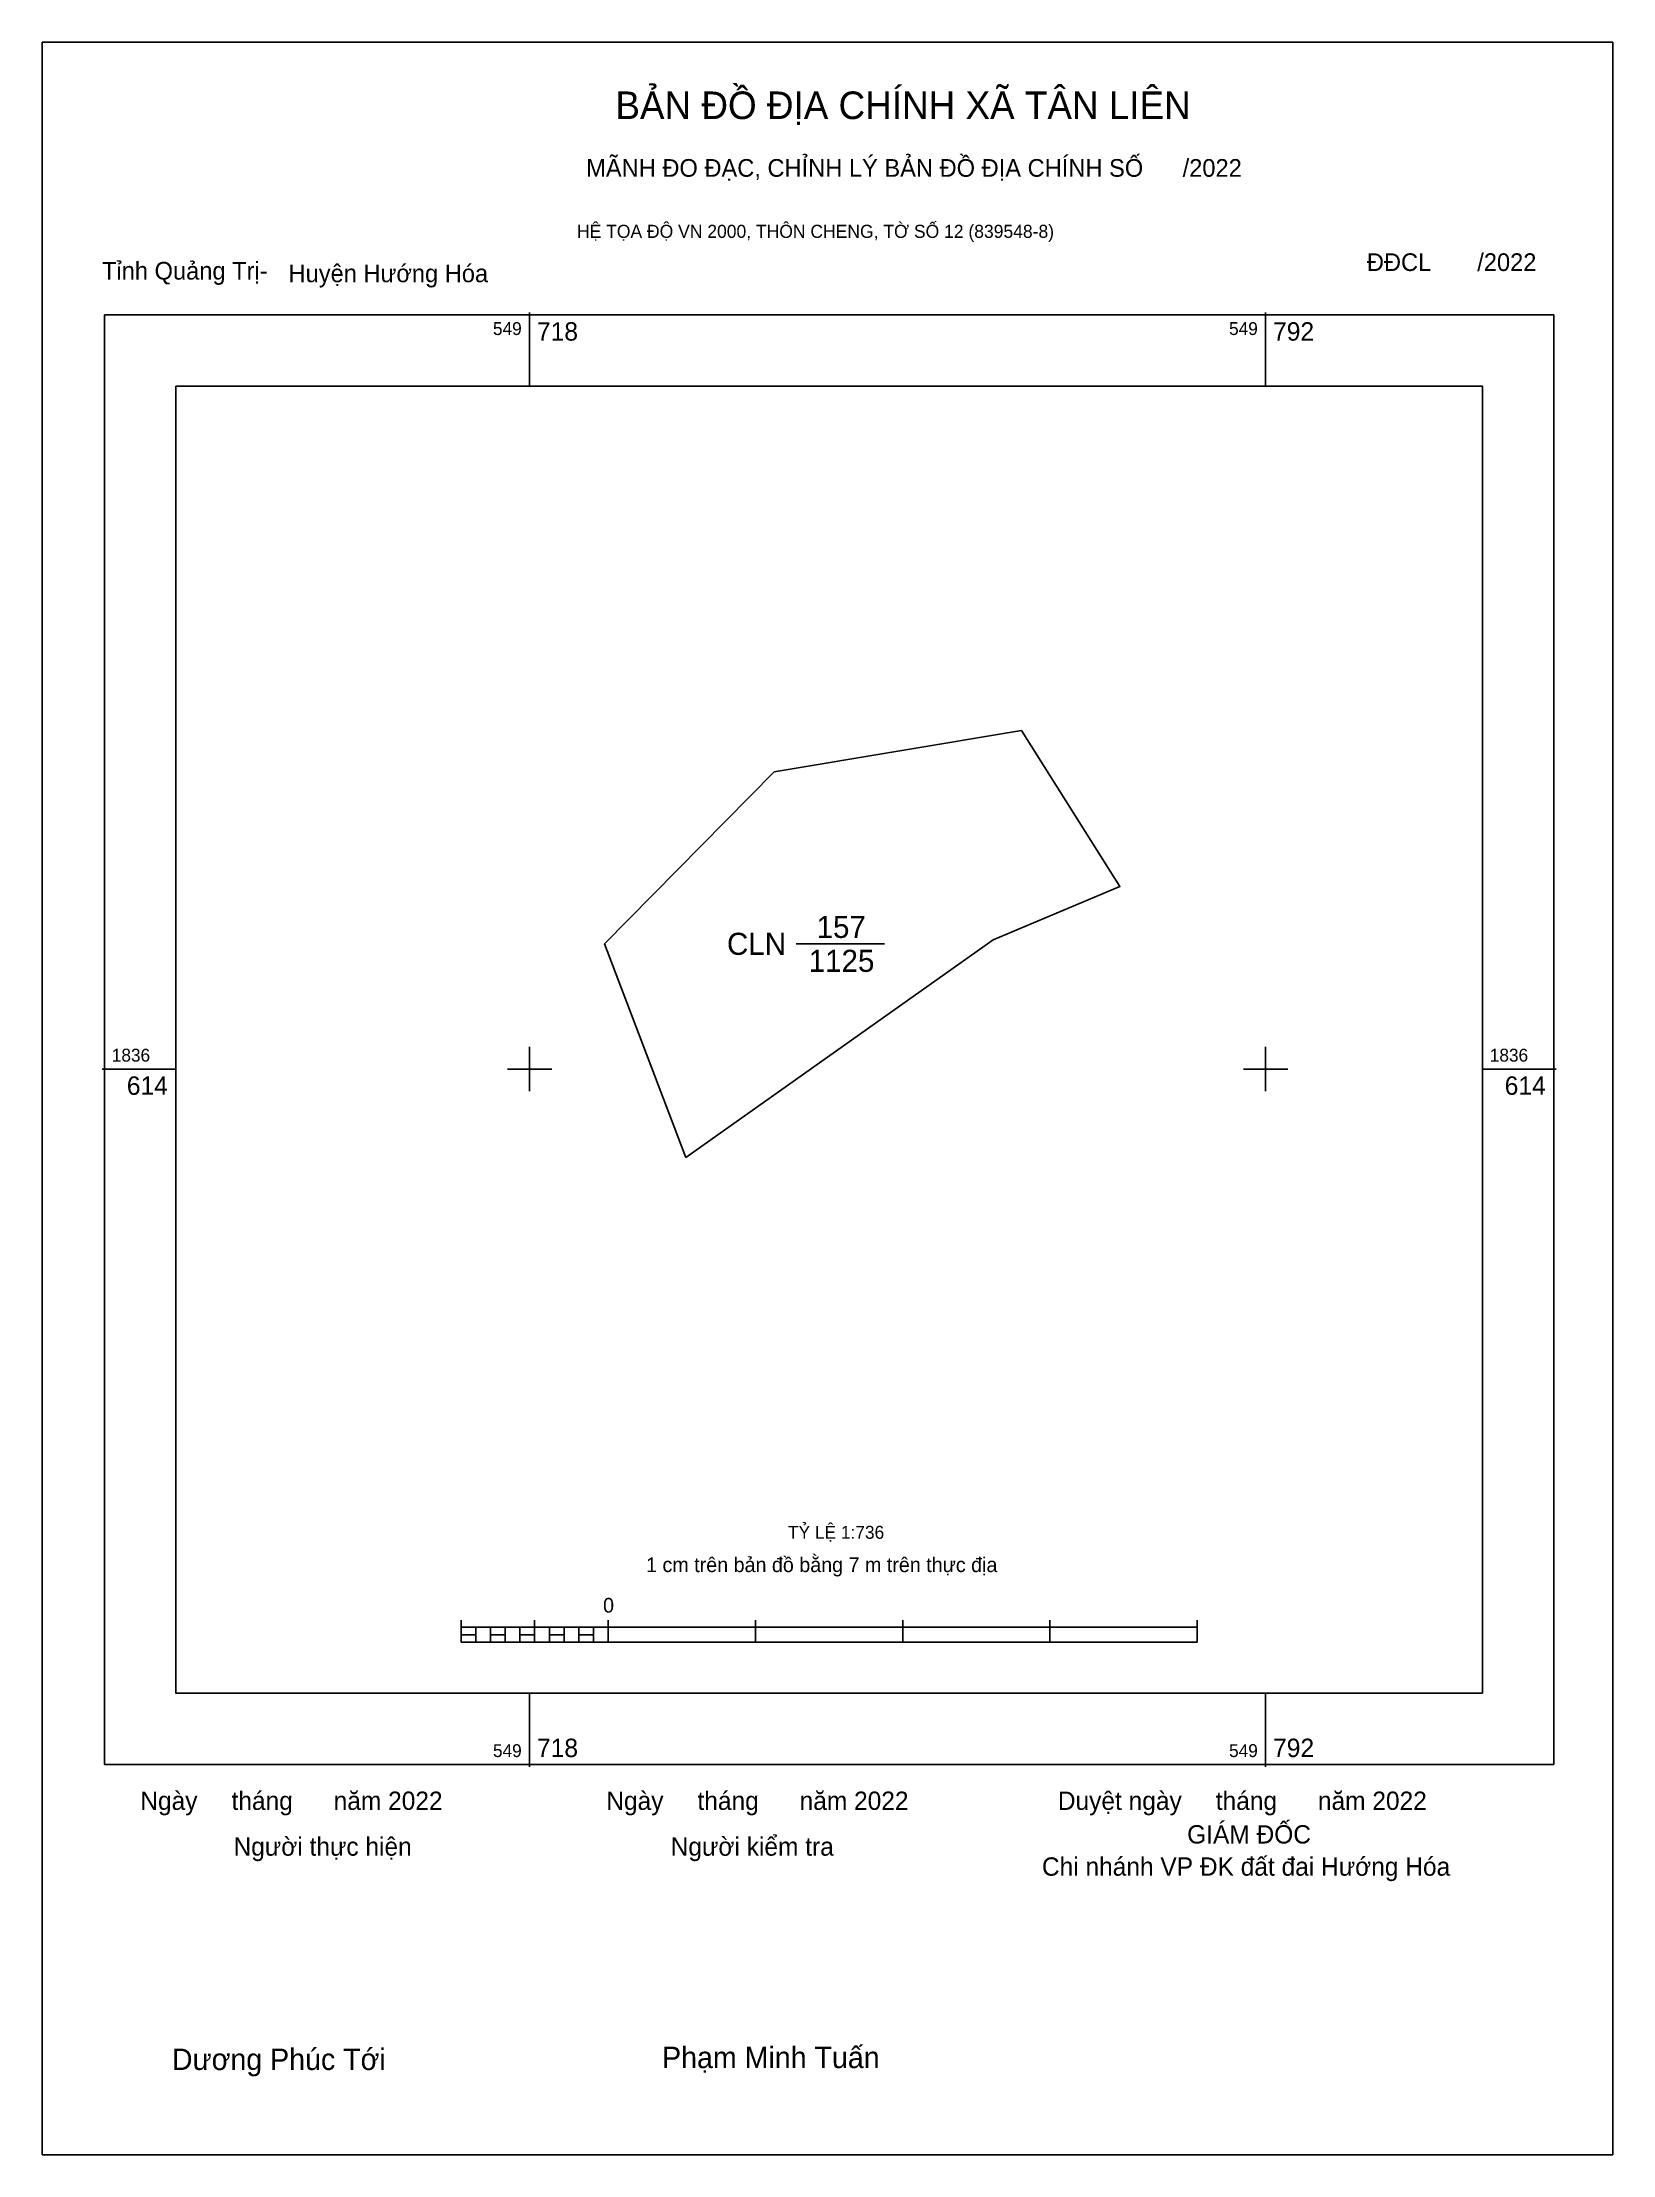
# Model space of a CAD drawing. Extents: x 549670 to 549827, y 1836506 to 1836717.
import ezdxf

# ---------------------------------------------------------------- set-up
doc = ezdxf.new("R2010")
doc.units = 0
for name, color, linetype in [('Level 10', 7, 'Continuous'), ('Level 13', 7, 'Continuous'), ('Level 15', 7, 'Continuous'), ('Level 36', 7, 'Continuous'), ('Level 6', 7, 'Continuous'), ('Level 62', 7, 'Continuous'), ('Level 63', 7, 'Continuous'), ('Level 9', 7, 'Continuous')]:
    doc.layers.add(name, color=color, linetype=linetype)

msp = doc.modelspace()

# ---------------------------------------------------------------- linework, layer by layer
at = {"layer": 'Level 10'}
msp.add_line((549745.05, 1836626.91), (549753.89, 1836626.91), dxfattribs=at)
at = {"layer": 'Level 15'}
msp.add_lwpolyline([(549669.67, 1836717.04), (549826.7, 1836717.04), (549826.7, 1836505.87), (549669.67, 1836505.87)], close=True, dxfattribs=at)
at = {"layer": 'Level 36'}
msp.add_lwpolyline([(549767.59, 1836648.25), (549777.42, 1836632.65), (549764.74, 1836627.3), (549734.04, 1836605.57), (549725.9, 1836626.92), (549742.86, 1836644.1)], close=True, dxfattribs=at)
at = {"layer": 'Level 62'}
msp.add_lwpolyline([(549683.02, 1836682.66), (549813.67, 1836682.66), (549813.67, 1836552.01), (549683.02, 1836552.01)], close=True, dxfattribs=at)
at = {"layer": 'Level 63'}
for p, q in [((549718.4, 1836690.02), (549718.4, 1836682.66)), ((549792, 1836690.02), (549792, 1836682.66)), ((549718.4, 1836616.61), (549718.4, 1836612.19)), ((549792, 1836616.61), (549792, 1836612.19)), ((549675.66, 1836614.4), (549683.02, 1836614.4)), ((549716.19, 1836614.4), (549720.61, 1836614.4)), ((549789.79, 1836614.4), (549794.21, 1836614.4)), ((549813.67, 1836614.4), (549821.03, 1836614.4)), ((549711.55, 1836559.32), (549711.55, 1836557.11)), ((549718.91, 1836559.32), (549718.91, 1836557.11)), ((549726.27, 1836559.32), (549726.27, 1836557.11)), ((549740.99, 1836559.32), (549740.99, 1836557.11)), ((549755.71, 1836559.32), (549755.71, 1836557.11)), ((549770.43, 1836559.32), (549770.43, 1836557.11)), ((549785.15, 1836559.32), (549785.15, 1836557.11)), ((549711.55, 1836558.59), (549785.15, 1836558.59)), ((549711.55, 1836557.11), (549785.15, 1836557.11)), ((549713.02, 1836558.59), (549713.02, 1836557.11)), ((549714.49, 1836558.59), (549714.49, 1836557.11)), ((549715.96, 1836558.59), (549715.96, 1836557.11)), ((549717.44, 1836558.59), (549717.44, 1836557.11)), ((549718.91, 1836558.59), (549718.91, 1836557.11)), ((549720.38, 1836558.59), (549720.38, 1836557.11)), ((549721.85, 1836558.59), (549721.85, 1836557.11)), ((549723.32, 1836558.59), (549723.32, 1836557.11)), ((549724.8, 1836558.59), (549724.8, 1836557.11)), ((549726.27, 1836558.59), (549726.27, 1836557.11)), ((549718.4, 1836552.01), (549718.4, 1836544.65)), ((549792, 1836552.01), (549792, 1836544.65))]:
    msp.add_line(p, q, dxfattribs=at)
for points in [[(549675.89, 1836689.79), (549820.8, 1836689.79), (549820.8, 1836544.88), (549675.89, 1836544.88)], [(549711.55, 1836557.85), (549713.02, 1836557.85), (549713.02, 1836557.11), (549711.55, 1836557.11)], [(549711.55, 1836557.85), (549713.02, 1836557.85), (549713.02, 1836557.11), (549711.55, 1836557.11)], [(549714.49, 1836557.85), (549715.96, 1836557.85), (549715.96, 1836557.11), (549714.49, 1836557.11)], [(549717.44, 1836557.85), (549718.91, 1836557.85), (549718.91, 1836557.11), (549717.44, 1836557.11)], [(549720.38, 1836557.85), (549721.85, 1836557.85), (549721.85, 1836557.11), (549720.38, 1836557.11)], [(549723.32, 1836557.85), (549724.8, 1836557.85), (549724.8, 1836557.11), (549723.32, 1836557.11)]]:
    msp.add_lwpolyline(points, close=True, dxfattribs=at)

# ---------------------------------------------------------------- texts
at = {"layer": 'Level 13'}
for s, p in [('157', (549747.1, 1836627.5)), ('CLN', (549738.14, 1836625.81)), ('1125', (549746.31, 1836624.11))]:
    msp.add_text(s, height=2.208, dxfattribs=at).set_placement(p)
at = {"layer": 'Level 6'}
msp.add_text('TỶ LỆ 1:736', height=1.2938, dxfattribs=at).set_placement((549744.24, 1836567.44))
at = {"layer": 'Level 63'}
for s, height, p in [('BẢN ĐỒ ĐỊA CHÍNH XÃ TÂN LIÊN', 2.7553, (549726.98, 1836709.36)), ('MÃNH ĐO ĐẠC, CHỈNH LÝ BẢN ĐỒ ĐỊA CHÍNH SỐ      /2022', 1.768, (549724.06, 1836703.59)), ('HỆ TỌA ĐỘ VN 2000, THÔN CHENG, TỜ SỐ 12 (839548-8)', 1.3088, (549723.14, 1836697.48)), ('549', 1.288, (549714.74, 1836687.77)), ('718', 1.84, (549719.14, 1836687.21)), ('549', 1.288, (549788.34, 1836687.77)), ('792', 1.84, (549792.74, 1836687.21)), ('1836', 1.288, (549676.63, 1836615.14)), ('1836', 1.288, (549814.41, 1836615.14)), ('614', 1.84, (549678.13, 1836611.82)), ('614', 1.84, (549815.9, 1836611.82)), ('1 cm trên bản đồ bằng 7 m trên thực địa', 1.472, (549730.05, 1836564.11)), ('0', 1.47, (549725.75, 1836560.06)), ('549', 1.288, (549714.74, 1836545.62)), ('718', 1.84, (549719.14, 1836545.62)), ('549', 1.288, (549788.34, 1836545.62)), ('792', 1.84, (549792.74, 1836545.62)), ('Ngày     tháng      năm 2022', 1.8314, (549679.48, 1836540.34)), ('Ngày     tháng      năm 2022', 1.8314, (549726.07, 1836540.34)), ('Duyệt ngày     tháng      năm 2022', 1.8314, (549771.22, 1836540.34)), ('Người thực hiện', 1.8314, (549688.8, 1836535.76)), ('Người kiểm tra', 1.8314, (549732.51, 1836535.76)), ('GIÁM ĐỐC', 1.831, (549784.15, 1836536.98)), ('Chi nhánh VP ĐK đất đai Hướng Hóa', 1.8314, (549769.63, 1836533.76)), ('Dương Phúc Tới', 2.1361, (549682.64, 1836514.34)), ('Phạm Minh Tuấn', 2.1361, (549731.65, 1836514.53))]:
    msp.add_text(s, height=height, dxfattribs=at).set_placement(p)
at = {"layer": 'Level 9'}
for s, p in [('ĐĐCL       /2022', (549802.12, 1836694.17)), ('Tỉnh Quảng Trị-', (549675.65, 1836693.31)), ('Huyện Hướng Hóa', (549694.3, 1836693.05))]:
    msp.add_text(s, height=1.768, dxfattribs=at).set_placement(p)

doc.saveas('drawing.dxf')
